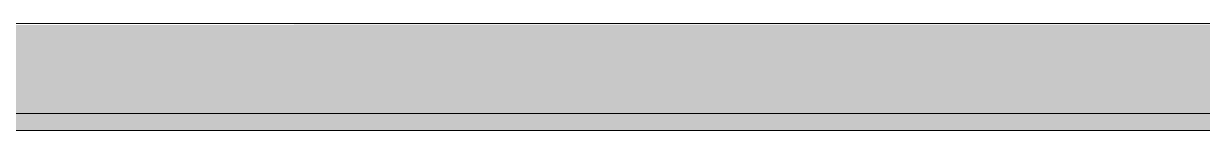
# Model space of a CAD drawing. Header units: inches. Extents: x -54868 to -186, y -265 to 853.
# Drawn here: x -15934.27 to -15900.65, y 45.52 to 48.55 of the extents above; entities that cross this region are included whole.
import ezdxf

# ---------------------------------------------------------------- set-up
doc = ezdxf.new("R2010")
doc.units = ezdxf.units.IN
doc.header["$MEASUREMENT"] = 0
doc.layers.add('S-BEAM', color=12, linetype='Continuous', lineweight=9)

# ---------------------------------------------------------------- blocks, each defined once
blk = doc.blocks.new('Girt_Z - 8_D-790722-Section 1')
at = {"layer": 'S-BEAM'}
for points in [[(22318.432, 48.367), (22336.523, 48.367), (22336.509, 48.555), (22112.783, 48.515), (22112.783, 48.367), (22259.368, 48.367)], [(22259.368, 46), (22336.695, 46), (22336.523, 48.367), (22112.783, 48.367), (22112.783, 46), (22181.9, 46)], [(22259.368, 45.518), (22336.731, 45.518), (22336.695, 46), (22112.783, 46), (22112.783, 45.518), (22181.9, 45.518)]]:
    blk.add_hatch(color=256, dxfattribs=at).paths.add_polyline_path(points, flags=0)
for p, q in [((22336.509, 48.555), (22112.783, 48.555)), ((22112.783, 46), (22336.695, 46)), ((22336.731, 45.518), (22112.783, 45.518))]:
    blk.add_line(p, q, dxfattribs=at)

msp = doc.modelspace()

# ---------------------------------------------------------------- block references
at = {"layer": 'S-BEAM'}
msp.add_blockref('Girt_Z - 8_D-790722-Section 1', (-38070.76169, 0), dxfattribs=at)

doc.saveas('drawing.dxf')
